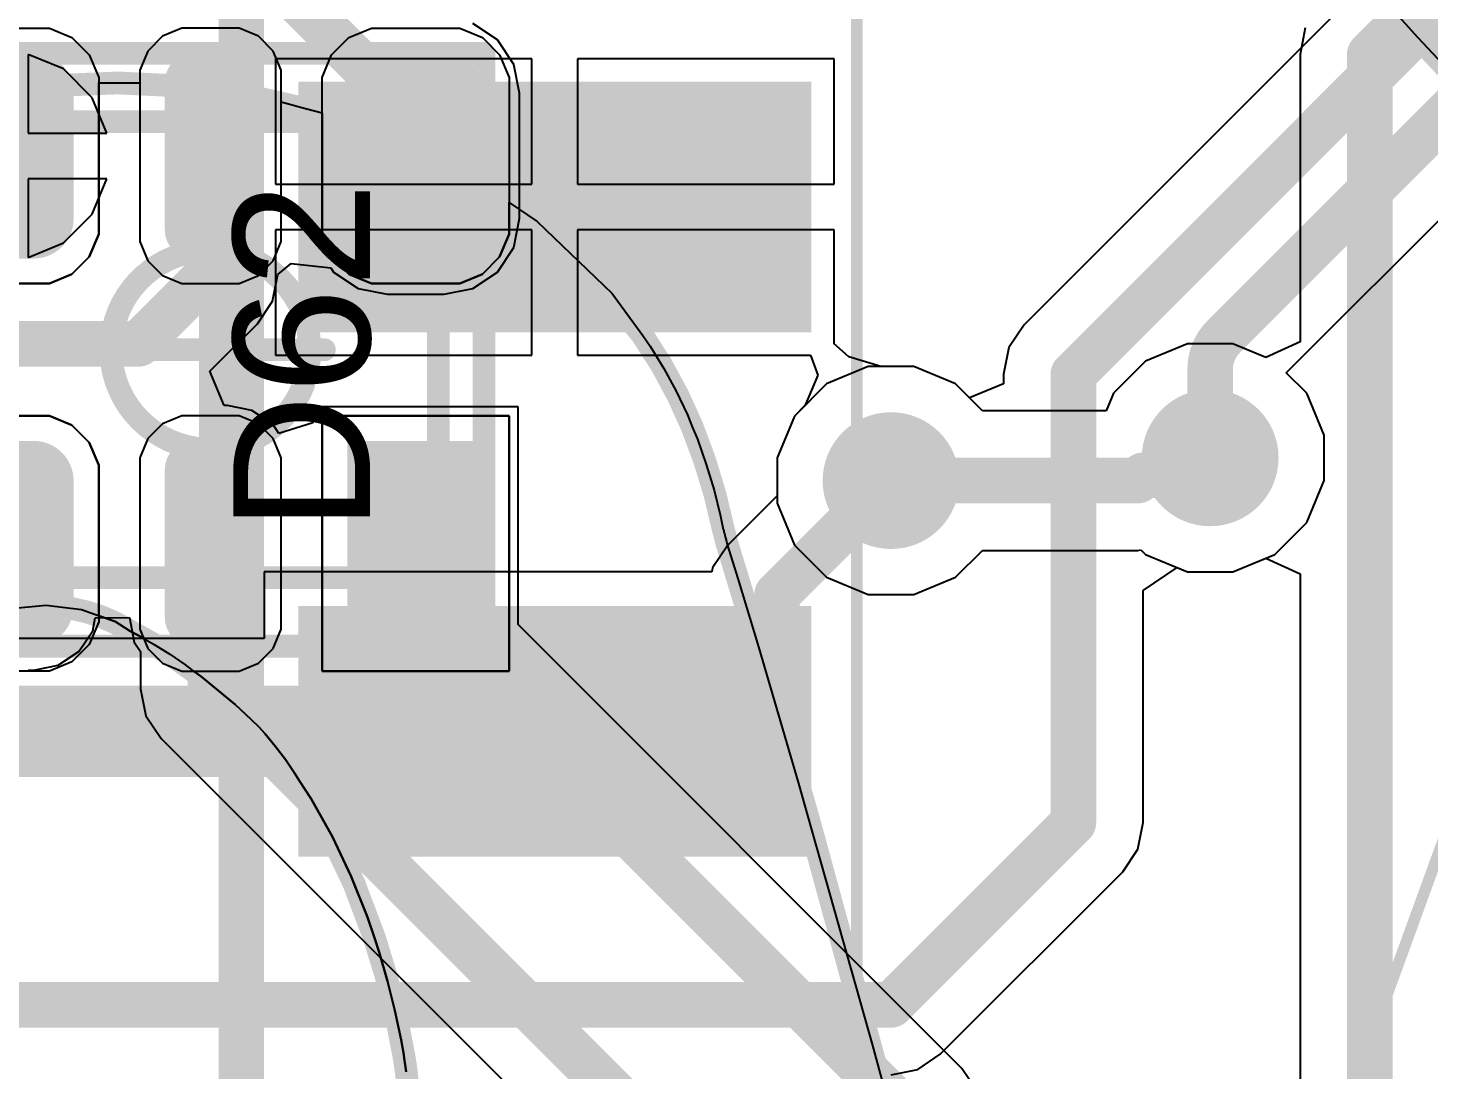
# Model space of a CAD drawing. Header units: inches. Extents: x -52 to 109, y 0 to 35.
# Drawn here: x 80.81 to 86.96, y 16.81 to 21.39 of the extents above; entities that cross this region are included whole.
import ezdxf

# ---------------------------------------------------------------- set-up
doc = ezdxf.new("R2010")
doc.units = ezdxf.units.IN
for name, color, linetype in [('Bottom Courtyard', 56, 'Continuous'), ('Bottom Layer', 5, 'Continuous'), ('Bottom Overlay', 54, 'Continuous'), ('Bottom Paste', 16, 'Continuous'), ('Bottom Solder', 6, 'Continuous'), ('Mechanical 1', 6, 'Continuous'), ('Mechanical 4', 56, 'Continuous'), ('Top Component Outline', 56, 'Continuous'), ('Top Courtyard', 56, 'Continuous'), ('Top Layer', 1, 'Continuous'), ('Top Overlay', 2, 'Continuous'), ('Top Paste', 8, 'Continuous'), ('Top Solder', 216, 'Continuous'), ('Via Holes', 16, 'Continuous')]:
    doc.layers.add(name, color=color, linetype=linetype)
doc.styles.add('Arial', font='', dxfattribs={"height": 0.2})
doc.styles.get('Arial').set_extended_font_data('Arial')

# ---------------------------------------------------------------- blocks, each defined once
blk = doc.blocks.new('APA_RGB_LED_2020_390')
at = {"layer": 'Top Layer'}
h = blk.add_hatch(color=1, dxfattribs=at)
edge = h.paths.add_edge_path()
edge.add_arc((-1.125, 1.025), 0.125, 90, 180)
edge.add_line((-1.25, 1.025), (-1.25, 0.775))
edge.add_arc((-1.125, 0.775), 0.125, 180, 270)
edge.add_line((-1.125, 0.65), (-0.575, 0.65))
edge.add_arc((-0.575, 0.775), 0.125, 270, 360)
edge.add_line((-0.45, 0.775), (-0.45, 1.025))
edge.add_arc((-0.575, 1.025), 0.125, 0, 90)
edge.add_line((-0.575, 1.15), (-1.125, 1.15))
h = blk.add_hatch(color=1, dxfattribs=at)
edge = h.paths.add_edge_path()
edge.add_arc((0.575, 1.025), 0.125, 90, 180)
edge.add_line((0.45, 1.025), (0.45, 0.775))
edge.add_arc((0.575, 0.775), 0.125, 180, 270)
edge.add_line((0.575, 0.65), (1.125, 0.65))
edge.add_arc((1.125, 0.775), 0.125, 270, 360)
edge.add_line((1.25, 0.775), (1.25, 1.025))
edge.add_arc((1.125, 1.025), 0.125, 0, 90)
edge.add_line((1.125, 1.15), (0.575, 1.15))
h = blk.add_hatch(color=1, dxfattribs=at)
edge = h.paths.add_edge_path()
edge.add_arc((-1.175, 0.075), 0.075, 90, 180)
edge.add_line((-1.25, 0.075), (-1.25, -0.075))
edge.add_arc((-1.175, -0.075), 0.075, 180, 270)
edge.add_line((-1.175, -0.15), (-0.525, -0.15))
edge.add_arc((-0.525, -0.075), 0.075, 270, 360)
edge.add_line((-0.45, -0.075), (-0.45, 0.075))
edge.add_arc((-0.525, 0.075), 0.075, 0, 90)
edge.add_line((-0.525, 0.15), (-1.175, 0.15))
h = blk.add_hatch(color=1, dxfattribs=at)
edge = h.paths.add_edge_path()
edge.add_arc((0.525, 0.075), 0.075, 90, 180)
edge.add_line((0.45, 0.075), (0.45, -0.075))
edge.add_arc((0.525, -0.075), 0.075, 180, 270)
edge.add_line((0.525, -0.15), (1.175, -0.15))
edge.add_arc((1.175, -0.075), 0.075, 270, 360)
edge.add_line((1.25, -0.075), (1.25, 0.075))
edge.add_arc((1.175, 0.075), 0.075, 0, 90)
edge.add_line((1.175, 0.15), (0.525, 0.15))
blk.add_hatch(color=1, dxfattribs=at).paths.add_polyline_path([(-1.25, -0.65), (-0.45, -0.65), (-0.45, -1.15), (-1.25, -1.15)])
h = blk.add_hatch(color=1, dxfattribs=at)
edge = h.paths.add_edge_path()
edge.add_arc((0.575, -0.775), 0.125, 90, 180)
edge.add_line((0.45, -0.775), (0.45, -1.025))
edge.add_arc((0.575, -1.025), 0.125, 180, 270)
edge.add_line((0.575, -1.15), (1.125, -1.15))
edge.add_arc((1.125, -1.025), 0.125, 270, 360)
edge.add_line((1.25, -1.025), (1.25, -0.775))
edge.add_arc((1.125, -0.775), 0.125, 0, 90)
edge.add_line((1.125, -0.65), (0.575, -0.65))
at = {"layer": 'Top Paste'}
h = blk.add_hatch(color=8, dxfattribs=at)
edge = h.paths.add_edge_path()
edge.add_arc((-1.125, 1.025), 0.125, 90, 180)
edge.add_line((-1.25, 1.025), (-1.25, 0.775))
edge.add_arc((-1.125, 0.775), 0.125, 180, 270)
edge.add_line((-1.125, 0.65), (-0.575, 0.65))
edge.add_arc((-0.575, 0.775), 0.125, 270, 360)
edge.add_line((-0.45, 0.775), (-0.45, 1.025))
edge.add_arc((-0.575, 1.025), 0.125, 0, 90)
edge.add_line((-0.575, 1.15), (-1.125, 1.15))
h = blk.add_hatch(color=8, dxfattribs=at)
edge = h.paths.add_edge_path()
edge.add_arc((0.575, 1.025), 0.125, 90, 180)
edge.add_line((0.45, 1.025), (0.45, 0.775))
edge.add_arc((0.575, 0.775), 0.125, 180, 270)
edge.add_line((0.575, 0.65), (1.125, 0.65))
edge.add_arc((1.125, 0.775), 0.125, 270, 360)
edge.add_line((1.25, 0.775), (1.25, 1.025))
edge.add_arc((1.125, 1.025), 0.125, 0, 90)
edge.add_line((1.125, 1.15), (0.575, 1.15))
h = blk.add_hatch(color=8, dxfattribs=at)
edge = h.paths.add_edge_path()
edge.add_arc((-1.175, 0.075), 0.075, 90, 180)
edge.add_line((-1.25, 0.075), (-1.25, -0.075))
edge.add_arc((-1.175, -0.075), 0.075, 180, 270)
edge.add_line((-1.175, -0.15), (-0.525, -0.15))
edge.add_arc((-0.525, -0.075), 0.075, 270, 360)
edge.add_line((-0.45, -0.075), (-0.45, 0.075))
edge.add_arc((-0.525, 0.075), 0.075, 0, 90)
edge.add_line((-0.525, 0.15), (-1.175, 0.15))
h = blk.add_hatch(color=8, dxfattribs=at)
edge = h.paths.add_edge_path()
edge.add_arc((0.525, 0.075), 0.075, 90, 180)
edge.add_line((0.45, 0.075), (0.45, -0.075))
edge.add_arc((0.525, -0.075), 0.075, 180, 270)
edge.add_line((0.525, -0.15), (1.175, -0.15))
edge.add_arc((1.175, -0.075), 0.075, 270, 360)
edge.add_line((1.25, -0.075), (1.25, 0.075))
edge.add_arc((1.175, 0.075), 0.075, 0, 90)
edge.add_line((1.175, 0.15), (0.525, 0.15))
blk.add_hatch(color=8, dxfattribs=at).paths.add_polyline_path([(-1.25, -0.65), (-0.45, -0.65), (-0.45, -1.15), (-1.25, -1.15)])
h = blk.add_hatch(color=8, dxfattribs=at)
edge = h.paths.add_edge_path()
edge.add_arc((0.575, -0.775), 0.125, 90, 180)
edge.add_line((0.45, -0.775), (0.45, -1.025))
edge.add_arc((0.575, -1.025), 0.125, 180, 270)
edge.add_line((0.575, -1.15), (1.125, -1.15))
edge.add_arc((1.125, -1.025), 0.125, 270, 360)
edge.add_line((1.25, -1.025), (1.25, -0.775))
edge.add_arc((1.125, -0.775), 0.125, 0, 90)
edge.add_line((1.125, -0.65), (0.575, -0.65))
at = {"layer": 'Top Solder'}
h = blk.add_hatch(color=216, dxfattribs=at)
edge = h.paths.add_edge_path()
edge.add_arc((-1.125, 1.025), 0.175, 90, 180)
edge.add_line((-1.3, 1.025), (-1.3, 0.775))
edge.add_arc((-1.125, 0.775), 0.175, 180, 270)
edge.add_line((-1.125, 0.6), (-0.575, 0.6))
edge.add_arc((-0.575, 0.775), 0.175, 270, 360)
edge.add_line((-0.4, 0.775), (-0.4, 1.025))
edge.add_arc((-0.575, 1.025), 0.175, 0, 90)
edge.add_line((-0.575, 1.2), (-1.125, 1.2))
h = blk.add_hatch(color=216, dxfattribs=at)
edge = h.paths.add_edge_path()
edge.add_arc((0.575, 1.025), 0.175, 90, 180)
edge.add_line((0.4, 1.025), (0.4, 0.775))
edge.add_arc((0.575, 0.775), 0.175, 180, 270)
edge.add_line((0.575, 0.6), (1.125, 0.6))
edge.add_arc((1.125, 0.775), 0.175, 270, 360)
edge.add_line((1.3, 0.775), (1.3, 1.025))
edge.add_arc((1.125, 1.025), 0.175, 0, 90)
edge.add_line((1.125, 1.2), (0.575, 1.2))
h = blk.add_hatch(color=216, dxfattribs=at)
edge = h.paths.add_edge_path()
edge.add_arc((-1.175, 0.075), 0.125, 90, 180)
edge.add_line((-1.3, 0.075), (-1.3, -0.075))
edge.add_arc((-1.175, -0.075), 0.125, 180, 270)
edge.add_line((-1.175, -0.2), (-0.525, -0.2))
edge.add_arc((-0.525, -0.075), 0.125, 270, 360)
edge.add_line((-0.4, -0.075), (-0.4, 0.075))
edge.add_arc((-0.525, 0.075), 0.125, 0, 90)
edge.add_line((-0.525, 0.2), (-1.175, 0.2))
h = blk.add_hatch(color=216, dxfattribs=at)
edge = h.paths.add_edge_path()
edge.add_arc((0.525, 0.075), 0.125, 90, 180)
edge.add_line((0.4, 0.075), (0.4, -0.075))
edge.add_arc((0.525, -0.075), 0.125, 180, 270)
edge.add_line((0.525, -0.2), (1.175, -0.2))
edge.add_arc((1.175, -0.075), 0.125, 270, 360)
edge.add_line((1.3, -0.075), (1.3, 0.075))
edge.add_arc((1.175, 0.075), 0.125, 0, 90)
edge.add_line((1.175, 0.2), (0.525, 0.2))
blk.add_hatch(color=216, dxfattribs=at).paths.add_polyline_path([(-1.3, -0.6), (-0.4, -0.6), (-0.4, -1.2), (-1.3, -1.2)])
h = blk.add_hatch(color=216, dxfattribs=at)
edge = h.paths.add_edge_path()
edge.add_arc((0.575, -0.775), 0.175, 90, 180)
edge.add_line((0.4, -0.775), (0.4, -1.025))
edge.add_arc((0.575, -1.025), 0.175, 180, 270)
edge.add_line((0.575, -1.2), (1.125, -1.2))
edge.add_arc((1.125, -1.025), 0.175, 270, 360)
edge.add_line((1.3, -1.025), (1.3, -0.775))
edge.add_arc((1.125, -0.775), 0.175, 0, 90)
edge.add_line((1.125, -0.6), (0.575, -0.6))
at = {"layer": 'Top Component Outline'}
for points in [[(-1, 1, 0.1, 0.1, 0), (1, 1, 0.1, 0.1, 0)], [(-1, 1, 0.1, 0.1, 0), (-1, -1, 0.1, 0.1, 0)], [(1, 1, 0.1, 0.1, 0), (1, -1, 0.1, 0.1, 0)], [(-1, -1, 0.1, 0.1, 0), (1, -1, 0.1, 0.1, 0)]]:
    blk.add_lwpolyline(points, format="xyseb", dxfattribs=at)
for points in [[(-1.025, 1, 0.05, 0.05, 1), (-0.975, 1, 0.05, 0.05, 1)], [(-1.025, 1, 0.05, 0.05, 1), (-0.975, 1, 0.05, 0.05, 1)], [(0.975, 1, 0.05, 0.05, 1), (1.025, 1, 0.05, 0.05, 1)], [(0.975, 1, 0.05, 0.05, 1), (1.025, 1, 0.05, 0.05, 1)], [(-1.025, -1, 0.05, 0.05, 1), (-0.975, -1, 0.05, 0.05, 1)], [(-1.025, -1, 0.05, 0.05, 1), (-0.975, -1, 0.05, 0.05, 1)], [(0.975, -1, 0.05, 0.05, 1), (1.025, -1, 0.05, 0.05, 1)], [(0.975, -1, 0.05, 0.05, 1), (1.025, -1, 0.05, 0.05, 1)]]:
    blk.add_lwpolyline(points, format="xyseb", close=True, dxfattribs=at)
at = {"layer": 'Top Courtyard'}
for points in [[(-1.3, 1.2, 0.1, 0.1, 0), (-1.3, -1.2, 0.1, 0.1, 0)], [(-1.3, 1.2, 0.1, 0.1, 0), (1.3, 1.2, 0.1, 0.1, 0)], [(1.3, 1.2, 0.1, 0.1, 0), (1.3, -1.2, 0.1, 0.1, 0)], [(0, 0.5, 0.1, 0.1, 0), (0, -0.5, 0.1, 0.1, 0)], [(-0.5, 0, 0.1, 0.1, 0), (0.5, 0, 0.1, 0.1, 0)], [(-1.3, -1.2, 0.1, 0.1, 0), (1.3, -1.2, 0.1, 0.1, 0)]]:
    blk.add_lwpolyline(points, format="xyseb", dxfattribs=at)
for points in [[(-1.325, 1.2, 0.05, 0.05, 1), (-1.275, 1.2, 0.05, 0.05, 1)], [(-1.325, 1.2, 0.05, 0.05, 1), (-1.275, 1.2, 0.05, 0.05, 1)], [(1.275, 1.2, 0.05, 0.05, 1), (1.325, 1.2, 0.05, 0.05, 1)], [(1.275, 1.2, 0.05, 0.05, 1), (1.325, 1.2, 0.05, 0.05, 1)], [(-0.025, 0.5, 0.05, 0.05, 1), (0.025, 0.5, 0.05, 0.05, 1)], [(-0.525, 0, 0.05, 0.05, 1), (-0.475, 0, 0.05, 0.05, 1)], [(0.475, 0, 0.05, 0.05, 1), (0.525, 0, 0.05, 0.05, 1)], [(-0.025, -0.5, 0.05, 0.05, 1), (0.025, -0.5, 0.05, 0.05, 1)], [(-1.325, -1.2, 0.05, 0.05, 1), (-1.275, -1.2, 0.05, 0.05, 1)], [(-1.325, -1.2, 0.05, 0.05, 1), (-1.275, -1.2, 0.05, 0.05, 1)], [(1.275, -1.2, 0.05, 0.05, 1), (1.325, -1.2, 0.05, 0.05, 1)], [(1.275, -1.2, 0.05, 0.05, 1), (1.325, -1.2, 0.05, 0.05, 1)]]:
    blk.add_lwpolyline(points, format="xyseb", close=True, dxfattribs=at)
at = {"layer": 'Top Overlay'}
for p, q in [((-1.2929, 1.2689), (-1.1937, 1.31)), ((-1.1937, 1.31), (-1.14, 1.31)), ((-1.14, 1.31), (-1.14, 1.31)), ((-1.14, 1.31), (-0.56, 1.31)), ((-0.56, 1.31), (-0.5063, 1.31)), ((-0.5063, 1.31), (-0.4071, 1.2689)), ((0.4071, 1.2689), (0.5063, 1.31)), ((0.5063, 1.31), (0.56, 1.31)), ((0.56, 1.31), (0.56, 1.31)), ((0.56, 1.31), (1.14, 1.31)), ((1.14, 1.31), (1.1937, 1.31)), ((1.1937, 1.31), (1.2929, 1.2689)), ((-1.3689, 1.1929), (-1.2929, 1.2689)), ((-0.4071, 1.2689), (-0.3311, 1.1929)), ((0.3311, 1.1929), (0.4071, 1.2689)), ((1.2929, 1.2689), (1.3689, 1.1929)), ((-1.41, 1.0937), (-1.3689, 1.1929)), ((-0.3311, 1.1929), (-0.29, 1.0937)), ((0.29, 1.0937), (0.3311, 1.1929)), ((1.3689, 1.1929), (1.41, 1.0937)), ((-1.41, 1.04), (-1.41, 1.0937)), ((-0.29, 1.0937), (-0.29, 1.04)), ((0.29, 1.04), (0.29, 1.0937)), ((1.41, 1.0937), (1.41, 1.04)), ((-1.41, 0.76), (-1.41, 1.04)), ((-0.29, 1.04), (-0.29, 1.04)), ((-0.29, 1.04), (-0.29, 0.76)), ((0.29, 0.76), (0.29, 1.04)), ((1.41, 1.04), (1.41, 1.04)), ((1.41, 1.04), (1.41, 0.76)), ((-1.41, 0.76), (-1.41, 0.76)), ((-1.41, 0.7063), (-1.41, 0.76)), ((-0.29, 0.76), (-0.29, 0.7063)), ((0.29, 0.76), (0.29, 0.76)), ((0.29, 0.7063), (0.29, 0.76)), ((1.41, 0.76), (1.41, 0.7063)), ((-1.3689, 0.6071), (-1.41, 0.7063)), ((-0.29, 0.7063), (-0.3311, 0.6071)), ((0.3311, 0.6071), (0.29, 0.7063)), ((1.41, 0.7063), (1.3689, 0.6071)), ((-1.2929, 0.5311), (-1.3689, 0.6071)), ((-0.3311, 0.6071), (-0.4071, 0.5311)), ((0.4071, 0.5311), (0.3311, 0.6071)), ((1.3689, 0.6071), (1.2929, 0.5311)), ((-1.1937, 0.49), (-1.2929, 0.5311)), ((-0.4071, 0.5311), (-0.5063, 0.49)), ((0.5063, 0.49), (0.4071, 0.5311)), ((1.2929, 0.5311), (1.1937, 0.49)), ((-1.14, 0.49), (-1.1937, 0.49)), ((-0.56, 0.49), (-1.14, 0.49)), ((-0.5063, 0.49), (-0.56, 0.49)), ((-0.56, 0.49), (-0.56, 0.49)), ((0.56, 0.49), (0.5063, 0.49)), ((1.14, 0.49), (0.56, 0.49)), ((1.1937, 0.49), (1.14, 0.49)), ((1.14, 0.49), (1.14, 0.49)), ((-1.2258, 0.31), (-1.3103, 0.275)), ((-1.18, 0.31), (-1.2258, 0.31)), ((-0.52, 0.31), (-1.18, 0.31)), ((-0.4743, 0.31), (-0.52, 0.31)), ((-0.52, 0.31), (-0.52, 0.31)), ((-0.3897, 0.275), (-0.4743, 0.31)), ((0.4742, 0.31), (0.3897, 0.275)), ((0.52, 0.31), (0.4742, 0.31)), ((1.18, 0.31), (0.52, 0.31)), ((1.2258, 0.31), (1.18, 0.31)), ((1.18, 0.31), (1.18, 0.31)), ((1.3103, 0.275), (1.2258, 0.31)), ((-1.3103, 0.275), (-1.375, 0.2103)), ((-0.325, 0.2103), (-0.3897, 0.275)), ((0.3897, 0.275), (0.325, 0.2103)), ((1.375, 0.2103), (1.3103, 0.275)), ((-1.375, 0.2103), (-1.41, 0.1258)), ((-0.29, 0.1258), (-0.325, 0.2103)), ((0.325, 0.2103), (0.29, 0.1258)), ((1.41, 0.1258), (1.375, 0.2103)), ((-1.41, 0.1258), (-1.41, 0.08)), ((-0.29, 0.08), (-0.29, 0.1258)), ((0.29, 0.1258), (0.29, 0.08)), ((1.41, 0.08), (1.41, 0.1258)), ((-1.41, 0.08), (-1.41, -0.08)), ((-1.41, 0.08), (-1.41, 0.08)), ((-0.29, -0.08), (-0.29, 0.08)), ((0.29, 0.08), (0.29, -0.08)), ((0.29, 0.08), (0.29, 0.08)), ((1.41, -0.08), (1.41, 0.08)), ((-1.41, -0.08), (-1.41, -0.1257)), ((-0.29, -0.1257), (-0.29, -0.08)), ((-0.29, -0.08), (-0.29, -0.08)), ((0.29, -0.08), (0.29, -0.1257)), ((1.41, -0.1257), (1.41, -0.08)), ((1.41, -0.08), (1.41, -0.08)), ((-1.41, -0.1257), (-1.375, -0.2103)), ((-0.325, -0.2103), (-0.29, -0.1257)), ((0.29, -0.1257), (0.325, -0.2103)), ((1.375, -0.2103), (1.41, -0.1257)), ((-1.375, -0.2103), (-1.3103, -0.275)), ((-0.3897, -0.275), (-0.325, -0.2103)), ((0.325, -0.2103), (0.3897, -0.275)), ((1.3103, -0.275), (1.375, -0.2103)), ((-1.3103, -0.275), (-1.2258, -0.31)), ((-0.4743, -0.31), (-0.3897, -0.275)), ((0.3897, -0.275), (0.4742, -0.31)), ((1.2258, -0.31), (1.3103, -0.275)), ((-1.2258, -0.31), (-1.18, -0.31)), ((-1.18, -0.31), (-1.18, -0.31)), ((-1.18, -0.31), (-0.52, -0.31)), ((-0.52, -0.31), (-0.4743, -0.31)), ((0.4742, -0.31), (0.52, -0.31)), ((0.52, -0.31), (0.52, -0.31)), ((0.52, -0.31), (1.18, -0.31)), ((1.18, -0.31), (1.2258, -0.31)), ((-1.41, -1.31), (-1.41, -0.49)), ((-1.41, -0.49), (-0.29, -0.49)), ((-0.29, -0.49), (-0.29, -1.31)), ((0.4071, -0.5311), (0.5063, -0.49)), ((0.5063, -0.49), (0.56, -0.49)), ((0.56, -0.49), (0.56, -0.49)), ((0.56, -0.49), (1.14, -0.49)), ((1.14, -0.49), (1.1937, -0.49)), ((1.1937, -0.49), (1.2929, -0.5311)), ((0.3311, -0.6071), (0.4071, -0.5311)), ((1.2929, -0.5311), (1.3689, -0.6071)), ((0.29, -0.7063), (0.3311, -0.6071)), ((1.3689, -0.6071), (1.41, -0.7063)), ((0.29, -0.76), (0.29, -0.7063)), ((1.41, -0.7063), (1.41, -0.76)), ((0.29, -1.04), (0.29, -0.76)), ((1.41, -0.76), (1.41, -0.76)), ((1.41, -0.76), (1.41, -1.04)), ((0.29, -1.04), (0.29, -1.04)), ((0.29, -1.0937), (0.29, -1.04)), ((1.41, -1.04), (1.41, -1.0937)), ((0.3311, -1.1929), (0.29, -1.0937)), ((1.41, -1.0937), (1.3689, -1.1929)), ((0.4071, -1.2689), (0.3311, -1.1929)), ((1.3689, -1.1929), (1.2929, -1.2689)), ((0.5063, -1.31), (0.4071, -1.2689)), ((1.2929, -1.2689), (1.1937, -1.31)), ((-0.29, -1.31), (-1.41, -1.31)), ((0.56, -1.31), (0.5063, -1.31)), ((1.14, -1.31), (0.56, -1.31)), ((1.1937, -1.31), (1.14, -1.31)), ((1.14, -1.31), (1.14, -1.31))]:
    blk.add_line(p, q, dxfattribs=at)
at = {"layer": 'Top Courtyard', "style": 'Arial'}
blk.add_text('D62', height=0.6, dxfattribs=at).set_placement((-0.8, -0.7))
blk = doc.blocks.new('GCT_MEM2085_00_115_00_A_REV0_2_B_439')
at = {"layer": 'Bottom Courtyard'}
blk.add_lwpolyline([(6.2, -4.48, 0.05, 0.05, 0), (-6.2, -4.48, 0.05, 0.05, 0)], format="xyseb", dxfattribs=at)
blk = doc.blocks.new('SOT230P700X180_4N_B_440')
at = {"layer": 'Bottom Layer'}
for points in [[(-1.85, 0.5), (-1.85, -0.5), (-4, -0.5), (-4, 0.5)], [(-1.85, -1.8), (-1.85, -2.8), (-4, -2.8), (-4, -1.8)]]:
    blk.add_hatch(color=5, dxfattribs=at).paths.add_polyline_path(points)
at = {"layer": 'Bottom Paste'}
for points in [[(-1.85, 0.5), (-1.85, -0.5), (-4, -0.5), (-4, 0.5)], [(-1.85, -1.8), (-1.85, -2.8), (-4, -2.8), (-4, -1.8)]]:
    blk.add_hatch(color=16, dxfattribs=at).paths.add_polyline_path(points)
at = {"layer": 'Bottom Solder'}
for points in [[(-1.8, 0.55), (-1.8, -0.55), (-4.05, -0.55), (-4.05, 0.55)], [(-1.8, -1.75), (-1.8, -2.85), (-4.05, -2.85), (-4.05, -1.75)]]:
    blk.add_hatch(color=6, dxfattribs=at).paths.add_polyline_path(points)
at = {"layer": 'Bottom Courtyard'}
blk.add_lwpolyline([(-4.25, 3.6, 0.05, 0.05, 0), (-4.25, -3.6, 0.05, 0.05, 0)], format="xyseb", dxfattribs=at)
at = {"layer": 'Bottom Overlay'}
blk.add_lwpolyline([(-1.55, 3.35, 0.2, 0.2, 0), (-1.55, -3.35, 0.2, 0.2, 0)], format="xyseb", dxfattribs=at)

msp = doc.modelspace()

# ---------------------------------------------------------------- hatches: boundary and pattern name
at = {"layer": 'Bottom Layer'}
h = msp.add_hatch(color=5, dxfattribs=at)
edge = h.paths.add_edge_path()
edge.add_arc((80.7144, 20.8241), 0.3, 0, 360)
h = msp.add_hatch(color=5, dxfattribs=at)
edge = h.paths.add_edge_path()
edge.add_arc((86, 19.5), 0.3, 0, 360)
h = msp.add_hatch(color=5, dxfattribs=at)
edge = h.paths.add_edge_path()
edge.add_arc((84.6, 19.4), 0.3, 0, 360)
at = {"layer": 'Top Layer'}
h = msp.add_hatch(color=1, dxfattribs=at)
edge = h.paths.add_edge_path()
edge.add_arc((80.7144, 20.8241), 0.3, 0, 360)
h = msp.add_hatch(color=1, dxfattribs=at)
edge = h.paths.add_edge_path()
edge.add_arc((86, 19.5), 0.3, 0, 360)
h = msp.add_hatch(color=1, dxfattribs=at)
edge = h.paths.add_edge_path()
edge.add_arc((84.6, 19.4), 0.3, 0, 360)
at = {"layer": 'Via Holes'}
h = msp.add_hatch(color=7, dxfattribs=at)
edge = h.paths.add_edge_path()
edge.add_arc((80.7144, 20.8241), 0.15, 0, 360)
h = msp.add_hatch(color=7, dxfattribs=at)
edge = h.paths.add_edge_path()
edge.add_arc((86, 19.5), 0.15, 0, 360)
h = msp.add_hatch(color=7, dxfattribs=at)
edge = h.paths.add_edge_path()
edge.add_arc((84.6, 19.4), 0.15, 0, 360)

# ---------------------------------------------------------------- linework, layer by layer
at = {"layer": 'Bottom Layer'}
for p, q in [((88.6134, 23.5127), (85.1837, 20.0831)), ((80.9693, 21.2056), (80.8144, 21.2698)), ((80.8144, 21.2698), (80.8144, 20.9241)), ((81.0959, 21.079), (80.9693, 21.2056)), ((83.025, 21.25), (81.9, 21.25)), ((81.9, 21.25), (81.9, 20.7)), ((83.025, 20.7), (83.025, 21.25)), ((84.35, 21.25), (83.225, 21.25)), ((83.225, 21.25), (83.225, 20.7)), ((84.35, 20.7), (84.35, 21.25)), ((81.16, 20.9241), (81.0959, 21.079)), ((80.8144, 20.9241), (81.16, 20.9241)), ((86.3339, 19.8732), (87.3536, 20.8928)), ((81.16, 20.7241), (80.8144, 20.7241)), ((80.8144, 20.7241), (80.8144, 20.3785)), ((81.0959, 20.5692), (81.16, 20.7241)), ((81.9, 20.7), (83.025, 20.7)), ((83.225, 20.7), (84.35, 20.7)), ((80.9693, 20.4426), (81.0959, 20.5692)), ((83.025, 20.5), (81.9, 20.5)), ((81.9, 20.5), (81.9, 19.95)), ((83.025, 19.95), (83.025, 20.5)), ((84.35, 20.5), (83.225, 20.5)), ((83.225, 20.5), (83.225, 19.95)), ((84.35, 20.0573), (84.35, 20.5)), ((80.8144, 20.3785), (80.9693, 20.4426)), ((84.35, 20.0451), (84.35, 20.0573)), ((84.35, 20), (84.35, 20.0451)), ((85.1837, 20.0831), (85.1174, 19.9838)), ((84.4145, 19.9429), (84.35, 20)), ((85.1174, 19.9838), (85.0941, 19.8668)), ((81.9, 19.95), (83.025, 19.95)), ((83.225, 19.95), (84.2202, 19.95)), ((84.2202, 19.95), (84.2469, 19.95)), ((84.2469, 19.95), (84.2469, 19.95)), ((84.2469, 19.95), (84.2788, 19.8627)), ((84.5556, 19.9), (84.4145, 19.9429)), ((84.2788, 19.8627), (84.2237, 19.7308)), ((84.6995, 19.9), (84.5556, 19.9)), ((84.8832, 19.8239), (84.6995, 19.9)), ((85.0941, 19.8668), (85.0941, 19.8667)), ((85.0941, 19.8667), (85.0941, 19.8251)), ((86.4239, 19.7832), (86.3339, 19.8732)), ((84.9441, 19.763), (84.8832, 19.8239)), ((85.0941, 19.8251), (84.9441, 19.763)), ((84.2237, 19.7308), (84.1761, 19.6832)), ((86.5, 19.5995), (86.4239, 19.7832)), ((84.1761, 19.6832), (84.1, 19.4995)), ((86.5, 19.4005), (86.5, 19.5995)), ((84.1, 19.4995), (84.1, 19.3326)), ((86.4239, 19.2168), (86.5, 19.4005)), ((84.1, 19.3326), (83.8837, 19.1163)), ((86.2832, 19.0761), (86.4239, 19.2168)), ((83.8837, 19.1163), (83.8174, 19.0171)), ((86.0995, 19), (86.2832, 19.0761)), ((83.814, 19), (81.85, 19)), ((81.85, 19), (81.85, 18.7078)), ((83.8174, 19.0171), (83.814, 19)), ((85.7059, 18.9183), (85.8559, 19.0185)), ((85.8559, 19.0185), (85.9005, 19)), ((85.9005, 19), (86.0995, 19)), ((85.7059, 17.9), (85.7059, 18.9183)), ((81.85, 18.7078), (78.55, 18.7078)), ((85.6826, 17.7829), (85.7059, 17.9)), ((85.6163, 17.6837), (85.6826, 17.7829)), ((84.8163, 16.8837), (85.6163, 17.6837)), ((84.7171, 16.8174), (84.8163, 16.8837)), ((84.6, 16.7941), (84.7171, 16.8174))]:
    msp.add_line(p, q, dxfattribs=at)
for points in [[(85.4, 19.8668, 0.2, 0.2, 0), (88.8332, 23.3, 0.2, 0.2, 0)], [(86.0583, 20.0301, 0.2, 0.2, 0), (88.8699, 22.8417, 0.2, 0.2, 0)], [(86, 19.8889, 0.2, 0.2, -0.198448), (86.0583, 20.0301, 0.2, 0.2, 0)], [(86.0583, 20.0301, 0.2, 0.2, 0), (86.0583, 20.0301, 0.2, 0.2, 0)], [(86, 19.5, 0.2, 0.2, 0), (86, 19.8889, 0.2, 0.2, 0)], [(85.4, 17.9, 0.2, 0.2, 0), (85.4, 19.8668, 0.2, 0.2, 0)], [(84.1, 18.9, 0.2, 0.2, 0), (84.6, 19.4, 0.2, 0.2, 0)], [(84.1, 18.7, 0.2, 0.2, 0), (84.1, 18.9, 0.2, 0.2, 0)], [(83.7, 18.3, 0.2, 0.2, 0), (84.1, 18.7, 0.2, 0.2, 0)], [(77.275, 18.3, 0.4, 0.4, 0), (83.125, 18.3, 0.4, 0.4, 0)], [(83.125, 18.3, 0.2, 0.2, 0), (83.7, 18.3, 0.2, 0.2, 0)], [(84.6, 17.1, 0.2, 0.2, 0), (85.4, 17.9, 0.2, 0.2, 0)], [(80.1, 17.1, 0.2, 0.2, 0), (84.6, 17.1, 0.2, 0.2, 0)]]:
    msp.add_lwpolyline(points, format="xyseb", dxfattribs=at)
for points in [[(86.0083, 20.0301, 0.1, 0.1, 1), (86.1083, 20.0301, 0.1, 0.1, 1)], [(86.0083, 20.0301, 0.1, 0.1, 1), (86.1083, 20.0301, 0.1, 0.1, 1)], [(86.0083, 20.0301, 0.1, 0.1, 1), (86.1083, 20.0301, 0.1, 0.1, 1)], [(86.0083, 20.0301, 0.1, 0.1, 1), (86.1083, 20.0301, 0.1, 0.1, 1)], [(85.95, 19.8889, 0.1, 0.1, 1), (86.05, 19.8889, 0.1, 0.1, 1)], [(85.95, 19.8889, 0.1, 0.1, 1), (86.05, 19.8889, 0.1, 0.1, 1)], [(85.35, 19.8668, 0.1, 0.1, 1), (85.45, 19.8668, 0.1, 0.1, 1)], [(85.35, 19.8668, 0.1, 0.1, 1), (85.45, 19.8668, 0.1, 0.1, 1)], [(85.95, 19.5, 0.1, 0.1, 1), (86.05, 19.5, 0.1, 0.1, 1)], [(84.55, 19.4, 0.1, 0.1, 1), (84.65, 19.4, 0.1, 0.1, 1)], [(84.05, 18.9, 0.1, 0.1, 1), (84.15, 18.9, 0.1, 0.1, 1)], [(84.05, 18.9, 0.1, 0.1, 1), (84.15, 18.9, 0.1, 0.1, 1)], [(84.05, 18.7, 0.1, 0.1, 1), (84.15, 18.7, 0.1, 0.1, 1)], [(84.05, 18.7, 0.1, 0.1, 1), (84.15, 18.7, 0.1, 0.1, 1)], [(83.025, 18.3, 0.2, 0.2, 1), (83.225, 18.3, 0.2, 0.2, 1)], [(83.075, 18.3, 0.1, 0.1, 1), (83.175, 18.3, 0.1, 0.1, 1)], [(83.65, 18.3, 0.1, 0.1, 1), (83.75, 18.3, 0.1, 0.1, 1)], [(83.65, 18.3, 0.1, 0.1, 1), (83.75, 18.3, 0.1, 0.1, 1)], [(85.35, 17.9, 0.1, 0.1, 1), (85.45, 17.9, 0.1, 0.1, 1)], [(85.35, 17.9, 0.1, 0.1, 1), (85.45, 17.9, 0.1, 0.1, 1)], [(84.55, 17.1, 0.1, 0.1, 1), (84.65, 17.1, 0.1, 0.1, 1)], [(84.55, 17.1, 0.1, 0.1, 1), (84.65, 17.1, 0.1, 0.1, 1)]]:
    msp.add_lwpolyline(points, format="xyseb", close=True, dxfattribs=at)
at = {"layer": 'Mechanical 1'}
for points in [[(81.2111, 20.1411, 0.1, 0.1, -0.303347), (81.6144, 20.4106, 0.1, 0.1, 0)], [(81.6144, 20.4106, 0.1, 0.1, -0.198912), (81.923, 20.2828, 0.1, 0.1, 0)], [(81.923, 20.2828, 0.1, 0.1, -0.198912), (82.0509, 19.9741, 0.1, 0.1, 0)], [(81.3057, 19.6655, 0.1, 0.1, -0.303347), (81.2111, 20.1411, 0.1, 0.1, 0)], [(82.0509, 19.9741, 0.1, 0.1, -0.303347), (81.7814, 19.5708, 0.1, 0.1, 0)], [(81.7814, 19.5708, 0.1, 0.1, -0.303347), (81.3057, 19.6655, 0.1, 0.1, 0)]]:
    msp.add_lwpolyline(points, format="xyseb", dxfattribs=at)
for points in [[(81.5894, 20.4106, 0.05, 0.05, 1), (81.6394, 20.4106, 0.05, 0.05, 1)], [(81.5894, 20.4106, 0.05, 0.05, 1), (81.6394, 20.4106, 0.05, 0.05, 1)], [(81.898, 20.2828, 0.05, 0.05, 1), (81.948, 20.2828, 0.05, 0.05, 1)], [(81.898, 20.2828, 0.05, 0.05, 1), (81.948, 20.2828, 0.05, 0.05, 1)], [(81.1861, 20.1411, 0.05, 0.05, 1), (81.2361, 20.1411, 0.05, 0.05, 1)], [(81.1861, 20.1411, 0.05, 0.05, 1), (81.2361, 20.1411, 0.05, 0.05, 1)], [(82.0259, 19.9741, 0.05, 0.05, 1), (82.0759, 19.9741, 0.05, 0.05, 1)], [(82.0259, 19.9741, 0.05, 0.05, 1), (82.0759, 19.9741, 0.05, 0.05, 1)], [(81.2807, 19.6655, 0.05, 0.05, 1), (81.3307, 19.6655, 0.05, 0.05, 1)], [(81.2807, 19.6655, 0.05, 0.05, 1), (81.3307, 19.6655, 0.05, 0.05, 1)], [(81.7564, 19.5708, 0.05, 0.05, 1), (81.8064, 19.5708, 0.05, 0.05, 1)], [(81.7564, 19.5708, 0.05, 0.05, 1), (81.8064, 19.5708, 0.05, 0.05, 1)]]:
    msp.add_lwpolyline(points, format="xyseb", close=True, dxfattribs=at)
at = {"layer": 'Mechanical 4'}
for points in [[(87.194, 21.055, 0.1, 0.1, -0.026783), (86.7495, 21.5254, 0.1, 0.1, 0)], [(79.8974, 20.8305, 0.1, 0.1, -0.093774), (80.9301, 21.133, 0.1, 0.1, 0)], [(80.9301, 21.133, 0.1, 0.1, -0.088923), (82.0321, 21.0311, 0.1, 0.1, 0)], [(82.0321, 21.0311, 0.1, 0.1, -0.175641), (83.5109, 20.0359, 0.1, 0.1, 0)], [(83.5109, 20.0359, 0.1, 0.1, -0.053524), (83.7279, 19.6355, 0.1, 0.1, 0)], [(83.7279, 19.6355, 0.1, 0.1, -0.045865), (83.8642, 19.1867, 0.1, 0.1, 0)], [(83.8642, 19.1867, 0.1, 0.1, -0.0053), (83.869, 19.1692, 0.1, 0.1, 0)], [(83.869, 19.1693, 0.1, 0.1, 0), (83.8729, 19.1538, 0.1, 0.1, 0)], [(83.8729, 19.1538, 0.1, 0.1, 0), (83.8762, 19.1405, 0.1, 0.1, 0)], [(83.8818, 19.1204, 0.1, 0.1, -0.018112), (83.8762, 19.1405, 0.1, 0.1, 0)], [(83.8818, 19.1204, 0.1, 0.1, -0.005352), (84.2363, 17.9211, 0.1, 0.1, 0)], [(80.6646, 18.8158, 0.1, 0.1, -0.222397), (81.2626, 18.7396, 0.1, 0.1, 0)], [(81.2626, 18.7396, 0.1, 0.1, -0.040193), (81.5347, 18.5687, 0.1, 0.1, 0)], [(81.5347, 18.5687, 0.1, 0.1, -0.035847), (81.8281, 18.318, 0.1, 0.1, 0)], [(81.8281, 18.318, 0.1, 0.1, -0.042494), (82.0045, 18.0851, 0.1, 0.1, 0)], [(82.0045, 18.0851, 0.1, 0.1, -0.063674), (82.334, 17.3944, 0.1, 0.1, 0)], [(84.2363, 17.9211, 0.1, 0.1, -0.014943), (86.2615, 9.8671, 0.1, 0.1, 0)], [(82.334, 17.3944, 0.1, 0.1, -0.038128), (82.4625, 16.8812, 0.1, 0.1, 0)], [(82.4625, 16.8812, 0.1, 0.1, -0.016174), (82.4786, 16.7622, 0.1, 0.1, 0)]]:
    msp.add_lwpolyline(points, format="xyseb", dxfattribs=at)
for points in [[(80.9051, 21.133, 0.05, 0.05, 1), (80.9551, 21.133, 0.05, 0.05, 1)], [(80.9051, 21.133, 0.05, 0.05, 1), (80.9551, 21.133, 0.05, 0.05, 1)], [(82.0071, 21.0311, 0.05, 0.05, 1), (82.0571, 21.0311, 0.05, 0.05, 1)], [(82.0071, 21.0311, 0.05, 0.05, 1), (82.0571, 21.0311, 0.05, 0.05, 1)], [(83.4859, 20.0359, 0.05, 0.05, 1), (83.5359, 20.0359, 0.05, 0.05, 1)], [(83.4859, 20.0359, 0.05, 0.05, 1), (83.5359, 20.0359, 0.05, 0.05, 1)], [(83.7029, 19.6355, 0.05, 0.05, 1), (83.7529, 19.6355, 0.05, 0.05, 1)], [(83.7029, 19.6355, 0.05, 0.05, 1), (83.7529, 19.6355, 0.05, 0.05, 1)], [(83.8392, 19.1867, 0.05, 0.05, 1), (83.8892, 19.1867, 0.05, 0.05, 1)], [(83.8392, 19.1867, 0.05, 0.05, 1), (83.8892, 19.1867, 0.05, 0.05, 1)], [(83.844, 19.1693, 0.05, 0.05, 1), (83.894, 19.1693, 0.05, 0.05, 1)], [(83.844, 19.1692, 0.05, 0.05, 1), (83.894, 19.1692, 0.05, 0.05, 1)], [(83.8479, 19.1538, 0.05, 0.05, 1), (83.8979, 19.1538, 0.05, 0.05, 1)], [(83.8479, 19.1538, 0.05, 0.05, 1), (83.8979, 19.1538, 0.05, 0.05, 1)], [(83.8512, 19.1405, 0.05, 0.05, 1), (83.9012, 19.1405, 0.05, 0.05, 1)], [(83.8512, 19.1405, 0.05, 0.05, 1), (83.9012, 19.1405, 0.05, 0.05, 1)], [(83.8568, 19.1204, 0.05, 0.05, 1), (83.9068, 19.1204, 0.05, 0.05, 1)], [(83.8568, 19.1204, 0.05, 0.05, 1), (83.9068, 19.1204, 0.05, 0.05, 1)], [(81.2376, 18.7396, 0.05, 0.05, 1), (81.2876, 18.7396, 0.05, 0.05, 1)], [(81.2376, 18.7396, 0.05, 0.05, 1), (81.2876, 18.7396, 0.05, 0.05, 1)], [(81.5097, 18.5687, 0.05, 0.05, 1), (81.5597, 18.5687, 0.05, 0.05, 1)], [(81.5097, 18.5687, 0.05, 0.05, 1), (81.5597, 18.5687, 0.05, 0.05, 1)], [(81.8031, 18.318, 0.05, 0.05, 1), (81.8531, 18.318, 0.05, 0.05, 1)], [(81.8031, 18.318, 0.05, 0.05, 1), (81.8531, 18.318, 0.05, 0.05, 1)], [(81.9795, 18.0851, 0.05, 0.05, 1), (82.0295, 18.0851, 0.05, 0.05, 1)], [(81.9795, 18.0851, 0.05, 0.05, 1), (82.0295, 18.0851, 0.05, 0.05, 1)], [(84.2113, 17.9211, 0.05, 0.05, 1), (84.2613, 17.9211, 0.05, 0.05, 1)], [(84.2113, 17.9211, 0.05, 0.05, 1), (84.2613, 17.9211, 0.05, 0.05, 1)], [(82.309, 17.3944, 0.05, 0.05, 1), (82.359, 17.3944, 0.05, 0.05, 1)], [(82.309, 17.3944, 0.05, 0.05, 1), (82.359, 17.3944, 0.05, 0.05, 1)], [(82.4375, 16.8812, 0.05, 0.05, 1), (82.4875, 16.8812, 0.05, 0.05, 1)], [(82.4375, 16.8812, 0.05, 0.05, 1), (82.4875, 16.8812, 0.05, 0.05, 1)]]:
    msp.add_lwpolyline(points, format="xyseb", close=True, dxfattribs=at)
at = {"layer": 'Top Layer'}
for p, q in [((82.8737, 21.3334), (82.7662, 21.4053)), ((86.4174, 21.3865), (86.3941, 21.2694)), ((82.9455, 21.2259), (82.8737, 21.3334)), ((86.3941, 21.2694), (86.3941, 21.2694)), ((86.3941, 21.2694), (86.3941, 20.009)), ((82.9707, 21.0991), (82.9455, 21.2259)), ((82.9707, 20.5491), (82.9707, 21.0991)), ((82.9455, 20.4223), (82.9707, 20.5491)), ((82.8737, 20.3148), (82.9455, 20.4223)), ((81.91, 20.3041), (81.9688, 20.3529)), ((81.9688, 20.3529), (82.1426, 20.3335)), ((81.8867, 20.187), (81.91, 20.3041)), ((82.1426, 20.3335), (82.1551, 20.3148)), ((82.1551, 20.3148), (82.2626, 20.243)), ((82.7662, 20.243), (82.8737, 20.3148)), ((82.2626, 20.243), (82.3894, 20.2177)), ((82.6394, 20.2177), (82.7662, 20.243)), ((81.8204, 20.0878), (81.8867, 20.187)), ((82.3894, 20.2177), (82.6394, 20.2177)), ((81.6121, 19.8795), (81.8204, 20.0878)), ((85.9005, 20), (85.7168, 19.9239)), ((86.0995, 20), (85.9005, 20)), ((86.2441, 19.9401), (86.0995, 20)), ((86.3941, 20.009), (86.2441, 19.9401)), ((85.7168, 19.9239), (85.5761, 19.7832)), ((81.6742, 19.7295), (81.6121, 19.8795)), ((84.5005, 19.9), (84.3168, 19.8239)), ((84.6995, 19.9), (84.5005, 19.9)), ((84.8832, 19.8239), (84.6995, 19.9)), ((84.3168, 19.8239), (84.1761, 19.6832)), ((85.0012, 19.7059), (84.8832, 19.8239)), ((81.6894, 19.7295), (81.6742, 19.7295)), ((81.7967, 19.7081), (81.6894, 19.7295)), ((85.5761, 19.7832), (85.5441, 19.7059)), ((81.8876, 19.6474), (81.7967, 19.7081)), ((82.9644, 19.7241), (82.0644, 19.7241)), ((82.0644, 19.7241), (82.0644, 19.6529)), ((82.9644, 18.7682), (82.9644, 19.7241)), ((84.1761, 19.6832), (84.1, 19.4995)), ((85.5441, 19.7059), (85.0012, 19.7059)), ((81.9144, 19.6074), (81.8876, 19.6474)), ((82.0644, 19.6529), (81.9144, 19.6074)), ((84.1, 19.4995), (84.1, 19.3005)), ((84.1, 19.3005), (84.1761, 19.1168)), ((84.1761, 19.1168), (84.3168, 18.9761)), ((84.8832, 18.9761), (85.0012, 19.0941)), ((85.0012, 19.0941), (85.6828, 19.0941)), ((85.6828, 19.0941), (85.6961, 19.0968)), ((85.6828, 19.0941), (85.6828, 19.0941)), ((85.6961, 19.0968), (85.7168, 19.0761)), ((85.7168, 19.0761), (85.9005, 19)), ((86.0995, 19), (86.2441, 19.0599)), ((86.2441, 19.0599), (86.3941, 18.991)), ((85.9005, 19), (86.0995, 19)), ((86.3941, 18.991), (86.3941, 10.8)), ((84.3168, 18.9761), (84.5005, 18.9)), ((84.6995, 18.9), (84.8832, 18.9761)), ((84.5005, 18.9), (84.6995, 18.9)), ((81.0984, 18.7418), (81.1095, 18.7978)), ((81.1095, 18.7978), (81.259, 18.7991)), ((81.259, 18.7991), (81.2803, 18.6918)), ((84.9112, 16.8214), (82.9644, 18.7682)), ((81.0376, 18.6508), (81.0984, 18.7418)), ((81.2803, 18.6918), (81.3085, 18.6497)), ((80.9467, 18.5901), (81.0376, 18.6508)), ((81.3085, 18.6497), (81.3085, 18.4856)), ((80.8144, 18.5687), (80.8394, 18.5687)), ((80.8394, 18.5687), (80.9467, 18.5901)), ((81.3085, 18.4856), (81.3085, 18.4856)), ((81.3085, 18.4856), (81.3318, 18.3686)), ((81.3318, 18.3686), (81.3981, 18.2693)), ((81.3981, 18.2693), (82.9669, 16.7006)), ((84.9775, 16.7222), (84.9112, 16.8214)), ((84.9112, 16.8214), (84.9112, 16.8214))]:
    msp.add_line(p, q, dxfattribs=at)
for points in [[(86.7, 21.2694, 0.2, 0.2, 0), (87.4, 21.9694, 0.2, 0.2, 0)], [(81.9, 21.6, 0.2, 0.2, 0), (82.5144, 20.9856, 0.2, 0.2, 0)], [(86.7, 10.8, 0.2, 0.2, 0), (86.7, 21.2694, 0.2, 0.2, 0)], [(82.5144, 20.8241, 0.2, 0.2, 0), (82.5144, 20.9856, 0.2, 0.2, 0)], [(81.6041, 20.8138, 0.2, 0.2, 0), (81.6144, 20.8241, 0.2, 0.2, 0)], [(81.6041, 20.3041, 0.2, 0.2, 0), (81.6041, 20.8138, 0.2, 0.2, 0)], [(81.3, 20, 0.2, 0.2, 0), (81.6041, 20.3041, 0.2, 0.2, 0)], [(80.3, 20, 0.2, 0.2, 0), (81.3, 20, 0.2, 0.2, 0)], [(85.9235, 19.4235, 0.2, 0.2, 0), (86, 19.5, 0.2, 0.2, 0)], [(84.6, 19.4, 0.2, 0.2, 0), (85.6828, 19.4, 0.2, 0.2, 0)], [(85.6828, 19.4, 0.2, 0.2, 0), (85.7063, 19.4235, 0.2, 0.2, 0)], [(85.7063, 19.4235, 0.2, 0.2, 0), (85.9235, 19.4235, 0.2, 0.2, 0)], [(81.6144, 18.4856, 0.2, 0.2, 0), (81.6144, 19.1241, 0.2, 0.2, 0)], [(82.5144, 19.1241, 0.2, 0.2, 0), (82.6457, 18.9928, 0.2, 0.2, 0)], [(82.6457, 18.6543, 0.2, 0.2, 0), (82.6457, 18.9928, 0.2, 0.2, 0)], [(82.6457, 18.6543, 0.2, 0.2, 0), (84.6949, 16.6051, 0.2, 0.2, 0)], [(81.6144, 18.4856, 0.2, 0.2, 0), (83.7449, 16.3551, 0.2, 0.2, 0)]]:
    msp.add_lwpolyline(points, format="xyseb", dxfattribs=at)
for points in [[(86.65, 21.2694, 0.1, 0.1, 1), (86.75, 21.2694, 0.1, 0.1, 1)], [(86.65, 21.2694, 0.1, 0.1, 1), (86.75, 21.2694, 0.1, 0.1, 1)], [(82.4644, 20.9856, 0.1, 0.1, 1), (82.5644, 20.9856, 0.1, 0.1, 1)], [(82.4644, 20.9856, 0.1, 0.1, 1), (82.5644, 20.9856, 0.1, 0.1, 1)], [(81.5541, 20.8138, 0.1, 0.1, 1), (81.6541, 20.8138, 0.1, 0.1, 1)], [(81.5541, 20.8138, 0.1, 0.1, 1), (81.6541, 20.8138, 0.1, 0.1, 1)], [(81.5644, 20.8241, 0.1, 0.1, 1), (81.6644, 20.8241, 0.1, 0.1, 1)], [(82.4644, 20.8241, 0.1, 0.1, 1), (82.5644, 20.8241, 0.1, 0.1, 1)], [(81.5541, 20.3041, 0.1, 0.1, 1), (81.6541, 20.3041, 0.1, 0.1, 1)], [(81.5541, 20.3041, 0.1, 0.1, 1), (81.6541, 20.3041, 0.1, 0.1, 1)], [(81.25, 20, 0.1, 0.1, 1), (81.35, 20, 0.1, 0.1, 1)], [(81.25, 20, 0.1, 0.1, 1), (81.35, 20, 0.1, 0.1, 1)], [(85.95, 19.5, 0.1, 0.1, 1), (86.05, 19.5, 0.1, 0.1, 1)], [(84.55, 19.4, 0.1, 0.1, 1), (84.65, 19.4, 0.1, 0.1, 1)], [(85.6328, 19.4, 0.1, 0.1, 1), (85.7328, 19.4, 0.1, 0.1, 1)], [(85.6328, 19.4, 0.1, 0.1, 1), (85.7328, 19.4, 0.1, 0.1, 1)], [(85.6563, 19.4235, 0.1, 0.1, 1), (85.7563, 19.4235, 0.1, 0.1, 1)], [(85.6563, 19.4235, 0.1, 0.1, 1), (85.7563, 19.4235, 0.1, 0.1, 1)], [(85.8735, 19.4235, 0.1, 0.1, 1), (85.9735, 19.4235, 0.1, 0.1, 1)], [(85.8735, 19.4235, 0.1, 0.1, 1), (85.9735, 19.4235, 0.1, 0.1, 1)], [(81.5644, 19.1241, 0.1, 0.1, 1), (81.6644, 19.1241, 0.1, 0.1, 1)], [(82.4644, 19.1241, 0.1, 0.1, 1), (82.5644, 19.1241, 0.1, 0.1, 1)], [(82.5957, 18.9928, 0.1, 0.1, 1), (82.6957, 18.9928, 0.1, 0.1, 1)], [(82.5957, 18.9928, 0.1, 0.1, 1), (82.6957, 18.9928, 0.1, 0.1, 1)], [(82.5957, 18.6543, 0.1, 0.1, 1), (82.6957, 18.6543, 0.1, 0.1, 1)], [(82.5957, 18.6543, 0.1, 0.1, 1), (82.6957, 18.6543, 0.1, 0.1, 1)], [(81.5644, 18.4856, 0.1, 0.1, 1), (81.6644, 18.4856, 0.1, 0.1, 1)], [(81.5644, 18.4856, 0.1, 0.1, 1), (81.6644, 18.4856, 0.1, 0.1, 1)]]:
    msp.add_lwpolyline(points, format="xyseb", close=True, dxfattribs=at)
at = {"layer": 'Top Overlay'}
for p, q in [((86.9108, 21.3437), (86.8028, 21.4643)), ((87.0219, 21.226), (86.9108, 21.3437)), ((81.1244, 21.1455), (81.3044, 21.1448)), ((81.1244, 21.1141), (81.1244, 21.1455)), ((81.3044, 21.1448), (81.3044, 20.4941)), ((81.1244, 20.5341), (81.1244, 21.1141)), ((81.9244, 20.4941), (81.9244, 21.0616)), ((81.9244, 21.0616), (82.032, 21.0319)), ((82.032, 21.0319), (82.032, 21.0319)), ((82.032, 21.0319), (82.1044, 21.0138)), ((82.1044, 21.0138), (82.1044, 20.5341)), ((82.9244, 20.5341), (82.9244, 20.6204)), ((82.9244, 20.6204), (83.0485, 20.5369)), ((81.1244, 20.4804), (81.1244, 20.5341)), ((82.1044, 20.5341), (82.1044, 20.4804)), ((82.9244, 20.4804), (82.9244, 20.5341)), ((83.0485, 20.5369), (83.3772, 20.2208)), ((81.0833, 20.3812), (81.1244, 20.4804)), ((81.3044, 20.4941), (81.3044, 20.4484)), ((81.9244, 20.4484), (81.9244, 20.4941)), ((82.1044, 20.4804), (82.1455, 20.3812)), ((82.8833, 20.3812), (82.9244, 20.4804)), ((81.3044, 20.4484), (81.3394, 20.3638)), ((81.8894, 20.3638), (81.9244, 20.4484)), ((81.0073, 20.3052), (81.0833, 20.3812)), ((81.3394, 20.3638), (81.4041, 20.2991)), ((81.8247, 20.2991), (81.8894, 20.3638)), ((82.1455, 20.3812), (82.2214, 20.3052)), ((82.8073, 20.3052), (82.8833, 20.3812)), ((80.9081, 20.2641), (81.0073, 20.3052)), ((81.4041, 20.2991), (81.4886, 20.2641)), ((81.7401, 20.2641), (81.8247, 20.2991)), ((82.2214, 20.3052), (82.3207, 20.2641)), ((82.7081, 20.2641), (82.8073, 20.3052)), ((80.5207, 20.2641), (80.9081, 20.2641)), ((81.4886, 20.2641), (81.7401, 20.2641)), ((82.3207, 20.2641), (82.7081, 20.2641)), ((83.3772, 20.2208), (83.5117, 20.0366)), ((83.5117, 20.0366), (83.5441, 19.9896)), ((83.5441, 19.9896), (83.6037, 19.8923)), ((83.6037, 19.8923), (83.658, 19.7918)), ((83.658, 19.7918), (83.7068, 19.6886)), ((80.9081, 19.6841), (80.5207, 19.6841)), ((81.0073, 19.643), (80.9081, 19.6841)), ((81.4886, 19.6841), (81.4041, 19.6491)), ((81.7401, 19.6841), (81.4886, 19.6841)), ((81.8247, 19.6491), (81.7401, 19.6841)), ((82.9244, 19.6841), (82.1044, 19.6841)), ((82.1044, 19.6841), (82.1044, 18.5641)), ((82.9244, 18.5641), (82.9244, 19.6841)), ((83.7068, 19.6886), (83.7284, 19.6357)), ((81.0833, 19.5671), (81.0073, 19.643)), ((81.4041, 19.6491), (81.3394, 19.5844)), ((81.8894, 19.5844), (81.8247, 19.6491)), ((83.7284, 19.6357), (83.7284, 19.6357)), ((83.7284, 19.6357), (83.7505, 19.5812)), ((81.1244, 19.4678), (81.0833, 19.5671)), ((81.3394, 19.5844), (81.3044, 19.4999)), ((81.9244, 19.4999), (81.8894, 19.5844)), ((83.7505, 19.5812), (83.7896, 19.4703)), ((81.3044, 19.4999), (81.3044, 19.4541)), ((81.9244, 19.4541), (81.9244, 19.4999)), ((81.1244, 19.4141), (81.1244, 19.4678)), ((81.3044, 19.4541), (81.3044, 18.7941)), ((81.9244, 18.7941), (81.9244, 19.4541)), ((83.7896, 19.4703), (83.8236, 19.3578)), ((81.1244, 18.8341), (81.1244, 19.4141)), ((83.8236, 19.3578), (83.8524, 19.2438)), ((83.8524, 19.2438), (83.8642, 19.1862)), ((83.8642, 19.1862), (83.8648, 19.184)), ((83.8648, 19.184), (83.8661, 19.1797)), ((83.8661, 19.1797), (83.8673, 19.1753)), ((83.8673, 19.1753), (83.8684, 19.1709)), ((83.8684, 19.1709), (83.869, 19.1687)), ((83.869, 19.1687), (83.873, 19.1534)), ((83.873, 19.1534), (83.8763, 19.1402)), ((83.8763, 19.1402), (83.8763, 19.1402)), ((83.8763, 19.1402), (83.8769, 19.1377)), ((83.8769, 19.1377), (83.8782, 19.1326)), ((83.8782, 19.1326), (83.8796, 19.1276)), ((83.8796, 19.1276), (83.8811, 19.1226)), ((83.8811, 19.1226), (83.8818, 19.1201)), ((83.8818, 19.1201), (83.9278, 18.9707)), ((83.9278, 18.9707), (84.018, 18.6713)), ((80.739, 18.8397), (80.8946, 18.8541)), ((80.8946, 18.8541), (81.0496, 18.8343)), ((81.0496, 18.8343), (81.1966, 18.7814)), ((81.1244, 18.8074), (81.1244, 18.8341)), ((81.1966, 18.7814), (81.1244, 18.8074)), ((81.1966, 18.7814), (81.2626, 18.7396)), ((81.2626, 18.7396), (81.1966, 18.7814)), ((81.3044, 18.7941), (81.3044, 18.7484)), ((81.3044, 18.7484), (81.3211, 18.7079)), ((81.8894, 18.6638), (81.9244, 18.7484)), ((81.9244, 18.7484), (81.9244, 18.7941)), ((81.2626, 18.7396), (81.2983, 18.721)), ((81.2983, 18.721), (81.2626, 18.7396)), ((81.2983, 18.721), (81.368, 18.681)), ((81.3211, 18.7079), (81.2983, 18.721)), ((81.368, 18.681), (81.4361, 18.6382)), ((81.4361, 18.6382), (81.5024, 18.5928)), ((81.8247, 18.5991), (81.8894, 18.6638)), ((84.018, 18.6713), (84.1066, 18.3715)), ((81.5024, 18.5928), (81.5347, 18.5687)), ((81.5347, 18.5687), (81.5347, 18.5687)), ((81.5347, 18.5687), (81.5735, 18.5401)), ((81.5735, 18.5401), (81.5409, 18.5641)), ((81.5409, 18.5641), (81.7401, 18.5641)), ((81.7401, 18.5641), (81.8247, 18.5991)), ((82.1044, 18.5641), (82.9244, 18.5641)), ((81.5735, 18.5401), (81.6492, 18.48)), ((81.6492, 18.48), (81.5735, 18.5401)), ((81.6492, 18.48), (81.7226, 18.4173)), ((81.7226, 18.4173), (81.6492, 18.48)), ((81.7226, 18.4173), (81.7937, 18.3519)), ((81.7937, 18.3519), (81.7226, 18.4173)), ((81.7937, 18.3519), (81.8281, 18.318)), ((81.8281, 18.318), (81.7937, 18.3519)), ((81.8281, 18.318), (81.8281, 18.318)), ((81.8281, 18.318), (81.8526, 18.2908)), ((81.8526, 18.2908), (81.8281, 18.318)), ((81.8281, 18.318), (81.8281, 18.318)), ((84.1066, 18.3715), (84.1936, 18.0712)), ((81.8526, 18.2908), (81.8992, 18.2345)), ((81.8992, 18.2345), (81.8526, 18.2908)), ((81.8992, 18.2345), (81.9433, 18.1762)), ((81.9433, 18.1762), (81.8992, 18.2345)), ((81.9433, 18.1762), (81.9849, 18.116)), ((81.9849, 18.116), (81.9433, 18.1762)), ((81.9849, 18.116), (82.0045, 18.0851)), ((82.0045, 18.0851), (81.9849, 18.116)), ((82.0045, 18.0851), (82.0564, 18.0044)), ((82.0564, 18.0044), (82.0045, 18.0851)), ((84.1936, 18.0712), (84.2363, 17.9208)), ((82.0564, 18.0044), (82.1499, 17.8369)), ((82.1499, 17.8369), (82.0564, 18.0044)), ((84.2363, 17.9208), (84.5194, 16.9219)), ((82.1499, 17.8369), (82.2325, 17.6637)), ((82.2325, 17.6637), (82.1499, 17.8369)), ((82.2325, 17.6637), (82.304, 17.4856)), ((82.304, 17.4856), (82.2325, 17.6637)), ((82.304, 17.4856), (82.334, 17.3944)), ((82.334, 17.3944), (82.304, 17.4856)), ((82.334, 17.3944), (82.3549, 17.3316)), ((82.3549, 17.3316), (82.334, 17.3944)), ((82.3549, 17.3316), (82.3919, 17.2045)), ((82.3919, 17.2045), (82.3549, 17.3316)), ((82.3919, 17.2045), (82.4241, 17.0761)), ((82.4241, 17.0761), (82.3919, 17.2045)), ((82.4241, 17.0761), (82.4514, 16.9465)), ((82.4514, 16.9465), (82.4241, 17.0761)), ((82.4514, 16.9465), (82.4625, 16.8812)), ((82.4625, 16.8812), (82.4514, 16.9465)), ((84.5194, 16.9219), (84.6311, 16.5042)), ((82.4625, 16.8812), (82.465, 16.8664)), ((82.465, 16.8664), (82.4625, 16.8812)), ((82.465, 16.8664), (82.4695, 16.8367)), ((82.4695, 16.8367), (82.465, 16.8664)), ((82.4695, 16.8367), (82.4736, 16.8069)), ((82.4736, 16.8069), (82.4695, 16.8367))]:
    msp.add_line(p, q, dxfattribs=at)

# ---------------------------------------------------------------- block references
for name, p, rotation in [('GCT_MEM2085_00_115_00_A_REV0_2_B_439', (90.9476, 15.5079), 250), ('SOT230P700X180_4N_B_440', (80.2, 18.3), 180), ('APA_RGB_LED_2020_390', (81.6144, 19.9741), 90)]:
    msp.add_blockref(name, p, dxfattribs=dict(rotation=rotation))

doc.saveas('drawing.dxf')
